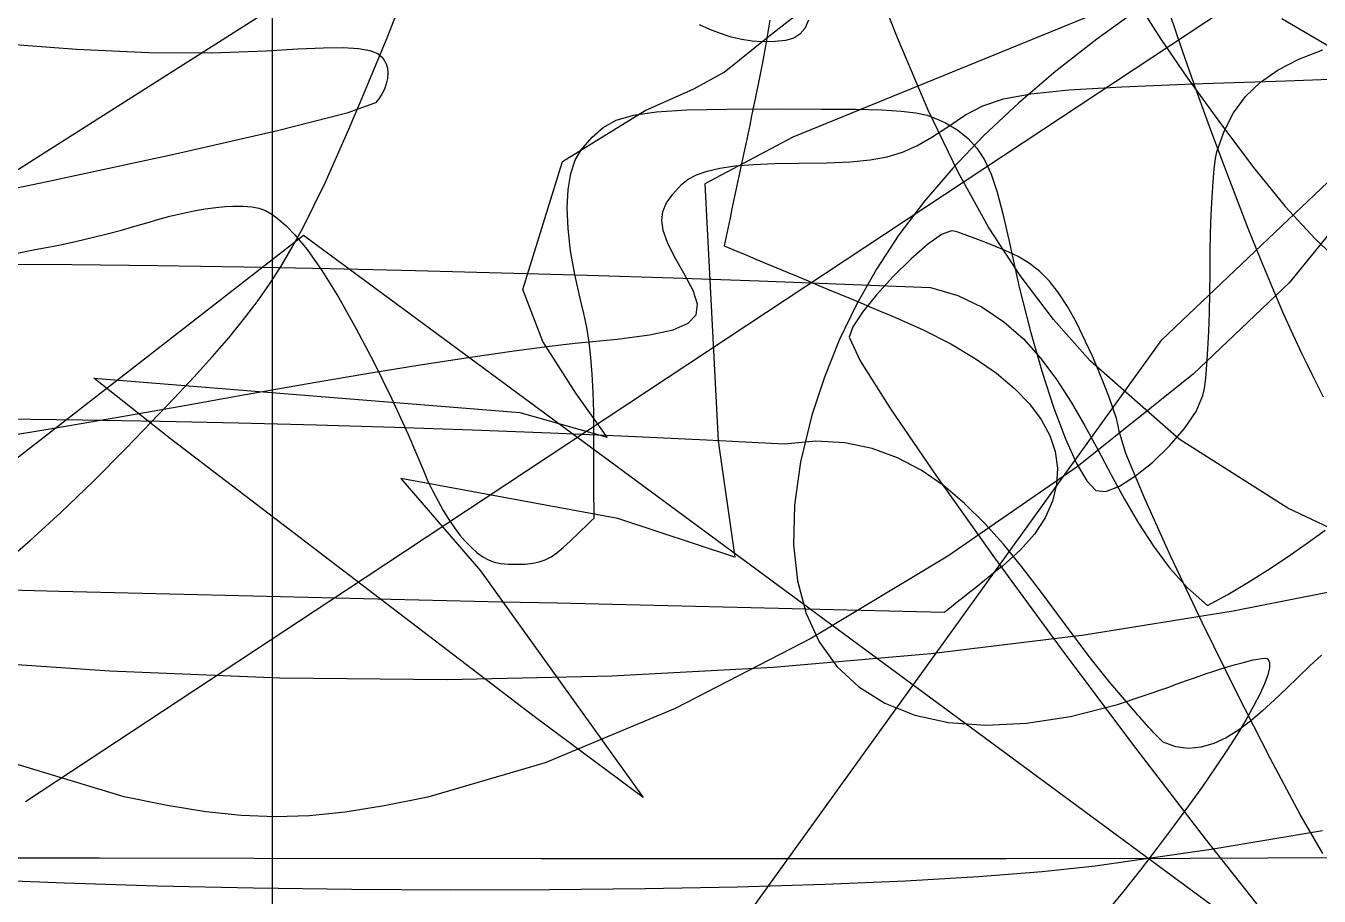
# Model space of a CAD drawing. Extents: x -75 to 75, y -75 to 75.
# Drawn here: x -5.25 to 22.84, y -53.59 to -34.69 of the extents above; entities that cross this region are included whole.
import ezdxf

# ---------------------------------------------------------------- set-up
doc = ezdxf.new("R2010")
doc.units = 0
for name, color, linetype in [('butterfly', 7, 'CONTINUOUS'), ('cat', 7, 'CONTINUOUS'), ('crosshair', 7, 'CONTINUOUS'), ('crown', 7, 'CONTINUOUS'), ('darth', 7, 'CONTINUOUS'), ('heart', 7, 'CONTINUOUS'), ('hellokitty', 7, 'CONTINUOUS'), ('ironman', 7, 'CONTINUOUS'), ('jackskellington', 7, 'CONTINUOUS'), ('nes', 7, 'CONTINUOUS'), ('skullbones', 7, 'CONTINUOUS'), ('star', 7, 'CONTINUOUS'), ('thundercats', 7, 'CONTINUOUS'), ('wolf', 7, 'CONTINUOUS')]:
    doc.layers.add(name, color=color, linetype=linetype)

msp = doc.modelspace()

# ---------------------------------------------------------------- linework, layer by layer
at = {"layer": 'butterfly', "color": 7}
for p, q in [((13.677216, -34.950225), (12.969547, -33.12337)), ((18.965021, -34.292684), (19.401541, -34.979243)), ((24.402195, -35.928272), (22.022627, -34.533163)), ((14.347443, -36.522276), (13.677216, -34.950225)), ((19.401541, -34.979243), (19.964002, -35.800634)), ((19.964002, -35.800634), (20.654218, -36.76041)), ((15.000914, -37.879607), (14.347443, -36.522276)), ((20.654218, -36.76041), (21.411909, -37.765369)), ((15.658318, -39.062299), (15.000914, -37.879607)), ((21.411909, -37.765369), (22.101575, -38.610337)), ((22.101575, -38.610337), (22.748524, -39.31699)), ((16.340343, -40.110447), (15.658318, -39.062299)), ((22.748524, -39.31699), (23.378069, -39.907007)), ((17.067677, -41.064126), (16.340343, -40.110447)), ((17.861009, -41.96343), (17.067677, -41.064126)), ((19.796123, -43.667166), (17.861009, -41.96343)), ((22.156997, -45.16654), (19.796123, -43.667166)), ((24.84939, -46.434361), (22.156997, -45.16654))]:
    msp.add_line(p, q, dxfattribs=at)
at = {"layer": 'cat', "color": 7}
for p, q in [((19.877006, -35.253049), (19.590708, -34.417373)), ((10.908997, -34.566414), (10.826636, -35.041803)), ((10.826636, -35.041803), (10.746911, -35.48187)), ((20.165601, -36.07376), (19.877006, -35.253049)), ((10.746911, -35.48187), (10.670423, -35.882224)), ((10.670423, -35.882224), (10.597776, -36.238507)), ((20.454966, -36.873358), (20.165601, -36.07376)), ((10.555082, -36.440183), (10.512384, -36.641865)), ((10.597776, -36.238507), (10.555082, -36.440183)), ((10.512384, -36.641865), (10.469687, -36.843552)), ((10.42699, -37.045237), (10.384295, -37.246921)), ((10.469687, -36.843552), (10.42699, -37.045237)), ((20.742296, -37.646102), (20.454966, -36.873358)), ((10.384295, -37.246921), (10.341598, -37.448606)), ((10.341598, -37.448606), (10.2989, -37.650293)), ((10.256206, -37.851977), (10.213508, -38.053651)), ((10.2989, -37.650293), (10.256206, -37.851977)), ((21.024225, -38.386422), (20.742296, -37.646102)), ((10.213508, -38.053651), (10.170814, -38.255338)), ((10.128116, -38.457022), (10.085419, -38.658707)), ((10.170814, -38.255338), (10.128116, -38.457022)), ((21.298373, -39.088421), (21.024225, -38.386422)), ((10.085419, -38.658707), (10.042724, -38.860391)), ((10.042724, -38.860391), (10.000027, -39.062076)), ((9.957332, -39.26376), (9.914635, -39.465448)), ((10.000027, -39.062076), (9.957332, -39.26376)), ((21.562361, -39.746242), (21.298373, -39.088421)), ((9.914635, -39.465448), (10.143091, -39.560856)), ((10.143091, -39.560856), (10.371558, -39.656365)), ((10.371558, -39.656365), (10.600023, -39.751776)), ((10.600023, -39.751776), (10.828479, -39.847286)), ((10.828479, -39.847286), (11.056946, -39.942697)), ((21.813815, -40.353988), (21.562361, -39.746242)), ((11.056946, -39.942697), (11.285402, -40.038206)), ((11.285402, -40.038206), (11.51387, -40.133614)), ((11.51387, -40.133614), (11.742326, -40.229127)), ((11.742326, -40.229127), (11.97079, -40.324535)), ((11.97079, -40.324535), (12.199246, -40.420044)), ((12.199246, -40.420044), (12.427714, -40.515557)), ((22.050357, -40.905805), (21.813815, -40.353988)), ((12.427714, -40.515557), (12.656181, -40.610965)), ((12.656181, -40.610965), (12.884637, -40.706376)), ((12.884637, -40.706376), (13.113102, -40.801885)), ((13.113102, -40.801885), (13.341561, -40.897395)), ((13.341561, -40.897395), (13.570025, -40.992806)), ((13.570025, -40.992806), (14.236606, -41.290294)), ((22.269604, -41.395791), (22.050357, -40.905805)), ((14.236606, -41.290294), (14.835064, -41.596849)), ((22.469197, -41.81808), (22.269604, -41.395791)), ((14.835064, -41.596849), (15.365238, -41.91171)), ((22.583717, -42.052302), (22.469197, -41.81808)), ((15.365238, -41.91171), (15.826945, -42.234127)), ((22.698238, -42.286538), (22.583717, -42.052302)), ((15.826945, -42.234127), (16.219996, -42.563375)), ((22.812749, -42.52076), (22.698238, -42.286538)), ((16.219996, -42.563375), (16.544215, -42.898684)), ((22.927272, -42.754993), (22.812749, -42.52076)), ((16.544215, -42.898684), (16.799412, -43.239326)), ((16.799412, -43.239326), (16.985416, -43.584549)), ((16.985416, -43.584549), (17.103478, -43.935399)), ((17.103478, -43.935399), (17.154067, -44.291882)), ((17.154067, -44.291882), (17.135666, -44.651738)), ((17.135666, -44.651738), (17.046932, -45.012675)), ((17.046932, -45.012675), (16.886486, -45.372415)), ((16.886486, -45.372415), (16.652911, -45.728678)), ((16.652911, -45.728678), (16.344778, -46.079184)), ((16.344778, -46.079184), (15.960693, -46.421667)), ((15.723637, -46.611069), (15.644618, -46.674202)), ((15.802654, -46.547933), (15.723637, -46.611069)), ((15.881673, -46.4848), (15.802654, -46.547933)), ((15.960693, -46.421667), (15.881673, -46.4848)), ((15.40756, -46.863604), (15.328543, -46.926737)), ((15.486579, -46.800471), (15.40756, -46.863604)), ((15.565599, -46.737338), (15.486579, -46.800471)), ((15.644618, -46.674202), (15.565599, -46.737338)), ((-4.527119, -46.972065), (-6.495871, -46.925422)), ((-3.325649, -47.000801), (-4.527119, -46.972065)), ((-2.124178, -47.029534), (-3.325649, -47.000801)), ((-0.92271, -47.058267), (-2.124178, -47.029534)), ((0.278758, -47.087003), (-0.92271, -47.058267)), ((1.480229, -47.115736), (0.278758, -47.087003)), ((2.681697, -47.144469), (1.480229, -47.115736)), ((3.883168, -47.173205), (2.681697, -47.144469)), ((5.084639, -47.201938), (3.883168, -47.173205)), ((15.012468, -47.179275), (14.933449, -47.242408)), ((15.091485, -47.116142), (15.012468, -47.179275)), ((15.170504, -47.053006), (15.091485, -47.116142)), ((15.249524, -46.989873), (15.170504, -47.053006)), ((15.328543, -46.926737), (15.249524, -46.989873)), ((6.286107, -47.230673), (5.084639, -47.201938)), ((7.487575, -47.259407), (6.286107, -47.230673)), ((8.689045, -47.288142), (7.487575, -47.259407)), ((9.890516, -47.316875), (8.689045, -47.288142)), ((11.091984, -47.345608), (9.890516, -47.316875)), ((12.293455, -47.374342), (11.091984, -47.345608)), ((13.494923, -47.403077), (12.293455, -47.374342)), ((14.696391, -47.43181), (13.494923, -47.403077)), ((14.77541, -47.368677), (14.696391, -47.43181)), ((14.85443, -47.305541), (14.77541, -47.368677)), ((14.933449, -47.242408), (14.85443, -47.305541))]:
    msp.add_line(p, q, dxfattribs=at)
at = {"layer": 'crosshair', "color": 7}
msp.add_open_spline([(0.09992, 74.90009), (0.09992, 24.966696), (0.09992, -24.966701), (0.09992, -74.900096)], degree=3, dxfattribs=at)
at = {"layer": 'crown', "color": 7}
for p, q in [((-3.652145, -52.768573), (-6.929647, -52.761687)), ((-0.289862, -52.772807), (-3.652145, -52.768573)), ((5.941538, -52.77831), (-0.289862, -52.772807)), ((11.367725, -52.781951), (5.941538, -52.77831)), ((16.046745, -52.781386), (11.367725, -52.781951)), ((20.036643, -52.773794), (16.046745, -52.781386)), ((23.395468, -52.756776), (20.036643, -52.773794))]:
    msp.add_line(p, q, dxfattribs=at)
at = {"layer": 'darth', "color": 7}
for p, q in [((9.601977, -34.765875), (9.38264, -34.662717)), ((9.83307, -34.855861), (9.601977, -34.765875)), ((11.665477, -34.742168), (11.561743, -34.869018)), ((11.746315, -34.564828), (11.665477, -34.742168)), ((-5.953352, -35.060278), (-4.151285, -35.193455)), ((10.068839, -34.93019), (9.83307, -34.855861)), ((10.302208, -34.986366), (10.068839, -34.93019)), ((10.526096, -35.021898), (10.302208, -34.986366)), ((10.733424, -35.034288), (10.526096, -35.021898)), ((11.020955, -35.028022), (10.733424, -35.034288)), ((11.248704, -35.003808), (11.020955, -35.028022)), ((11.425893, -34.953521), (11.248704, -35.003808)), ((11.561743, -34.869018), (11.425893, -34.953521)), ((-4.151285, -35.193455), (-2.575728, -35.265027)), ((-2.575728, -35.265027), (-1.208146, -35.27657)), ((-1.208146, -35.27657), (-0.030005, -35.229684)), ((-0.030005, -35.229684), (0.656093, -35.186199)), ((0.656093, -35.186199), (1.209151, -35.161928)), ((1.209151, -35.161928), (1.644185, -35.158485)), ((1.644185, -35.158485), (1.97621, -35.177479)), ((1.97621, -35.177479), (2.220243, -35.220515)), ((2.220243, -35.220515), (2.391299, -35.289219)), ((2.391299, -35.289219), (2.504393, -35.385214)), ((2.504393, -35.385214), (2.574542, -35.510112)), ((2.574542, -35.510112), (2.600865, -35.608562)), ((2.600865, -35.608562), (2.609387, -35.716329)), ((2.576866, -35.945826), (2.537743, -36.060563)), ((2.601067, -35.829915), (2.576866, -35.945826)), ((2.609387, -35.716329), (2.601067, -35.829915)), ((20.090744, -35.948781), (22.112891, -35.879394)), ((22.112891, -35.879394), (23.462724, -35.833648)), ((2.484658, -36.170627), (2.418571, -36.272524)), ((2.537743, -36.060563), (2.484658, -36.170627)), ((15.978913, -36.27326), (16.574683, -36.162725)), ((16.574683, -36.162725), (17.403803, -36.079261)), ((17.403803, -36.079261), (18.548436, -36.011674)), ((18.548436, -36.011674), (20.090744, -35.948781)), ((2.340442, -36.362756), (1.718399, -36.583806)), ((2.418571, -36.272524), (2.340442, -36.362756)), ((15.158777, -36.620272), (15.534332, -36.422045)), ((15.534332, -36.422045), (15.978913, -36.27326)), ((1.718399, -36.583806), (0.218506, -36.964987)), ((14.770086, -36.879126), (15.158777, -36.620272)), ((0.218506, -36.964987), (-2.002442, -37.473134)), ((14.42271, -37.108624), (14.770086, -36.879126)), ((13.78829, -37.429152), (14.102705, -37.290186)), ((14.102705, -37.290186), (14.42271, -37.108624)), ((-2.002442, -37.473134), (-4.787649, -38.075077)), ((12.660749, -37.643929), (13.089095, -37.600681)), ((13.089095, -37.600681), (13.457681, -37.530868)), ((13.457681, -37.530868), (13.78829, -37.429152)), ((9.315443, -37.920442), (9.543981, -37.840838)), ((9.543981, -37.840838), (9.822646, -37.777711)), ((9.822646, -37.777711), (10.156391, -37.730173)), ((10.156391, -37.730173), (10.550171, -37.697325)), ((10.550171, -37.697325), (11.008938, -37.678275)), ((11.008938, -37.678275), (11.537647, -37.672123)), ((11.537647, -37.672123), (12.15086, -37.66597)), ((12.15086, -37.66597), (12.660749, -37.643929)), ((-4.787649, -38.075077), (-7.980322, -38.737653)), ((8.797211, -38.339869), (8.988932, -38.132679)), ((8.988932, -38.132679), (9.132078, -38.017425)), ((9.132078, -38.017425), (9.315443, -37.920442)), ((8.661375, -38.5309), (8.797211, -38.339869)), ((8.558688, -38.915868), (8.581757, -38.718617)), ((8.581757, -38.718617), (8.661375, -38.5309)), ((8.592497, -39.135507), (8.558688, -38.915868)), ((8.683517, -39.390379), (8.592497, -39.135507)), ((14.636623, -39.219398), (14.330321, -39.43891)), ((14.849251, -39.137514), (14.636623, -39.219398)), ((14.899441, -39.146263), (14.849251, -39.137514)), ((14.986685, -39.171296), (14.899441, -39.146263)), ((15.106185, -39.210883), (14.986685, -39.171296)), ((15.253139, -39.263264), (15.106185, -39.210883)), ((15.422749, -39.326676), (15.253139, -39.263264)), ((8.832078, -39.693336), (8.683517, -39.390379)), ((14.330321, -39.43891), (13.967954, -39.756828)), ((15.610214, -39.399374), (15.422749, -39.326676)), ((15.810734, -39.479593), (15.610214, -39.399374)), ((16.01951, -39.565583), (15.810734, -39.479593)), ((16.296779, -39.695936), (16.01951, -39.565583)), ((9.038511, -40.057222), (8.832078, -39.693336)), ((13.967954, -39.756828), (13.587135, -40.133939)), ((16.545184, -39.846092), (16.296779, -39.695936)), ((16.770729, -40.022856), (16.545184, -39.846092)), ((9.238751, -40.432696), (9.038511, -40.057222)), ((13.587135, -40.133939), (13.225471, -40.531026)), ((16.979419, -40.233033), (16.770729, -40.022856)), ((9.333884, -40.731759), (9.238751, -40.432696)), ((17.177258, -40.48342), (16.979419, -40.233033)), ((13.225471, -40.531026), (12.920575, -40.90887)), ((17.370253, -40.780823), (17.177258, -40.48342)), ((9.135606, -41.147817), (9.305604, -40.966198)), ((9.305604, -40.966198), (9.333884, -40.731759)), ((12.920575, -40.90887), (12.710057, -41.228256)), ((17.564406, -41.132043), (17.370253, -40.780823)), ((8.805582, -41.288411), (9.135606, -41.147817)), ((12.710057, -41.228256), (12.631526, -41.449966)), ((17.765724, -41.543887), (17.564406, -41.132043)), ((6.672305, -41.581993), (7.592238, -41.493702)), ((7.592238, -41.493702), (8.297229, -41.399773)), ((8.297229, -41.399773), (8.805582, -41.288411)), ((12.631526, -41.449966), (12.868045, -41.961562)), ((17.910765, -41.863377), (17.765724, -41.543887)), ((4.407065, -41.883364), (5.353528, -41.744609)), ((5.353528, -41.744609), (6.120198, -41.642307)), ((6.120198, -41.642307), (6.672305, -41.581993)), ((2.113846, -42.248125), (3.315581, -42.053047)), ((3.315581, -42.053047), (4.407065, -41.883364)), ((12.868045, -41.961562), (13.525107, -43.003123)), ((18.046194, -42.177047), (17.910765, -41.863377)), ((0.836631, -42.463065), (2.113846, -42.248125)), ((18.169037, -42.47692), (18.046194, -42.177047)), ((-0.481293, -42.69234), (0.836631, -42.463065)), ((18.276317, -42.75501), (18.169037, -42.47692)), ((-3.167566, -43.173777), (-1.805155, -42.93042)), ((-1.805155, -42.93042), (-0.481293, -42.69234)), ((18.365059, -43.00334), (18.276317, -42.75501)), ((-4.595975, -43.418179), (-3.167566, -43.173777)), ((13.525107, -43.003123), (14.523964, -44.46557)), ((18.432288, -43.213923), (18.365059, -43.00334)), ((18.475027, -43.37878), (18.432288, -43.213923)), ((-6.047864, -43.657035), (-4.595975, -43.418179)), ((18.490301, -43.489931), (18.475027, -43.37878)), ((18.637903, -43.975963), (18.490301, -43.489931)), ((19.033645, -44.924576), (18.637903, -43.975963)), ((14.523964, -44.46557), (15.785872, -46.239825)), ((19.611469, -46.19892), (19.033645, -44.924576)), ((15.785872, -46.239825), (17.232085, -48.216814)), ((20.305319, -47.66214), (19.611469, -46.19892)), ((21.049136, -49.17738), (20.305319, -47.66214)), ((17.232085, -48.216814), (18.783857, -50.287459)), ((21.776863, -50.60779), (21.049136, -49.17738)), ((18.783857, -50.287459), (20.362443, -52.34268)), ((22.422442, -51.816511), (21.776863, -50.60779)), ((22.919816, -52.666697), (22.422442, -51.816511)), ((20.362443, -52.34268), (21.889097, -54.273405))]:
    msp.add_line(p, q, dxfattribs=at)
at = {"layer": 'heart', "color": 7}
for p, q in [((19.420432, -41.508697), (23.874251, -37.275364)), ((7.963973, -57.410169), (19.420432, -41.508697))]:
    msp.add_line(p, q, dxfattribs=at)
at = {"layer": 'hellokitty', "color": 7}
for p, q in [((20.971225, -47.396149), (24.100491, -46.772345)), ((17.735277, -47.912432), (20.971225, -47.396149)), ((14.401495, -48.320271), (17.735277, -47.912432)), ((-7.160093, -48.438141), (-3.425162, -48.700405)), ((10.97873, -48.618741), (14.401495, -48.320271)), ((-3.425162, -48.700405), (0.265036, -48.84867)), ((0.265036, -48.84867), (3.90165, -48.883864)), ((3.90165, -48.883864), (7.475832, -48.806913)), ((7.475832, -48.806913), (10.97873, -48.618741)), ((22.912092, -52.172523), (20.490854, -52.578214)), ((20.490854, -52.578214), (17.970331, -52.939191)), ((16.820561, -53.065381), (15.438145, -53.174084)), ((17.970331, -52.939191), (16.820561, -53.065381)), ((-4.411588, -53.310931), (-6.322123, -53.230755)), ((-2.395201, -53.3742), (-4.411588, -53.310931)), ((12.098466, -53.339238), (10.202747, -53.395793)), ((13.853856, -53.265352), (12.098466, -53.339238)), ((15.438145, -53.174084), (13.853856, -53.265352)), ((-0.303735, -53.42051), (-2.395201, -53.3742)), ((1.832038, -53.449807), (-0.303735, -53.42051)), ((3.981345, -53.462027), (1.832038, -53.449807)), ((6.113414, -53.457145), (3.981345, -53.462027)), ((8.197472, -53.435075), (6.113414, -53.457145)), ((10.202747, -53.395793), (8.197472, -53.435075))]:
    msp.add_line(p, q, dxfattribs=at)
at = {"layer": 'ironman', "color": 7}
for p, q in [((-6.11759, -39.861013), (-4.250569, -39.874701)), ((-4.250569, -39.874701), (-2.383556, -39.896121)), ((-2.383556, -39.896121), (-0.516684, -39.924863)), ((-0.516684, -39.924863), (1.349916, -39.960499)), ((1.349916, -39.960499), (3.216114, -40.002607)), ((3.216114, -40.002607), (5.081777, -40.050768)), ((5.081777, -40.050768), (6.946774, -40.104557)), ((6.946774, -40.104557), (8.810974, -40.163555)), ((8.810974, -40.163555), (10.674245, -40.22734)), ((10.674245, -40.22734), (12.536456, -40.295494)), ((12.536456, -40.295494), (14.397476, -40.367593)), ((14.397476, -40.367593), (14.992468, -40.545755)), ((14.992468, -40.545755), (15.521355, -40.797573)), ((15.521355, -40.797573), (15.99204, -41.114517)), ((15.99204, -41.114517), (16.412426, -41.488061)), ((16.412426, -41.488061), (16.790419, -41.909667)), ((16.790419, -41.909667), (17.133921, -42.370812)), ((17.133921, -42.370812), (17.450834, -42.86296)), ((17.450834, -42.86296), (17.749064, -43.377587)), ((-4.018682, -43.250733), (-5.713146, -43.231316)), ((-2.32431, -43.278871), (-4.018682, -43.250733)), ((-0.630064, -43.315359), (-2.32431, -43.278871)), ((1.064021, -43.359829), (-0.630064, -43.315359)), ((2.75791, -43.411908), (1.064021, -43.359829)), ((4.451568, -43.471225), (2.75791, -43.411908)), ((6.14496, -43.537406), (4.451568, -43.471225)), ((17.749064, -43.377587), (18.036514, -43.906155)), ((7.838051, -43.610084), (6.14496, -43.537406)), ((9.530805, -43.688889), (7.838051, -43.610084)), ((11.223189, -43.773443), (9.530805, -43.688889)), ((11.903947, -43.710366), (11.223189, -43.773443)), ((12.537577, -43.744634), (11.903947, -43.710366)), ((13.127993, -43.867183), (12.537577, -43.744634)), ((13.679109, -44.068952), (13.127993, -43.867183)), ((14.194839, -44.340879), (13.679109, -44.068952)), ((18.036514, -43.906155), (18.321087, -44.440139)), ((14.679098, -44.673898), (14.194839, -44.340879)), ((18.321087, -44.440139), (18.610687, -44.971008)), ((15.135799, -45.058948), (14.679098, -44.673898)), ((15.568856, -45.486966), (15.135799, -45.058948)), ((18.610687, -44.971008), (18.913217, -45.490232)), ((15.982184, -45.948888), (15.568856, -45.486966)), ((18.913217, -45.490232), (19.23658, -45.98928)), ((22.556085, -45.935451), (22.970338, -45.641189)), ((16.379696, -46.435653), (15.982184, -45.948888)), ((19.23658, -45.98928), (19.588681, -46.45962)), ((22.139075, -46.225099), (22.556085, -45.935451)), ((21.717669, -46.507259), (22.139075, -46.225099)), ((16.765306, -46.938195), (16.379696, -46.435653)), ((19.588681, -46.45962), (19.977423, -46.892724)), ((21.290231, -46.779053), (21.717669, -46.507259)), ((19.977423, -46.892724), (20.410709, -47.28006)), ((20.855124, -47.037614), (21.290231, -46.779053)), ((17.142928, -47.447451), (16.765306, -46.938195)), ((20.410709, -47.28006), (20.855124, -47.037614)), ((17.516477, -47.954362), (17.142928, -47.447451)), ((17.889866, -48.449862), (17.516477, -47.954362)), ((18.267009, -48.924887), (17.889866, -48.449862)), ((22.888559, -48.360118), (22.636967, -48.590228)), ((22.38322, -48.833456), (22.127315, -49.082348)), ((22.636967, -48.590228), (22.38322, -48.833456)), ((18.651821, -49.370375), (18.267009, -48.924887)), ((22.127315, -49.082348), (21.869249, -49.329453)), ((18.70032, -49.426032), (18.651821, -49.370375)), ((18.748725, -49.48189), (18.70032, -49.426032)), ((21.869249, -49.329453), (21.609019, -49.567321)), ((18.797057, -49.537832), (18.748725, -49.48189)), ((18.845384, -49.593794), (18.797057, -49.537832)), ((18.89377, -49.64971), (18.845384, -49.593794)), ((18.942283, -49.70552), (18.89377, -49.64971)), ((18.990988, -49.761157), (18.942283, -49.70552)), ((21.609019, -49.567321), (21.346622, -49.788499)), ((19.039952, -49.816554), (18.990988, -49.761157)), ((19.089241, -49.871653), (19.039952, -49.816554)), ((19.138921, -49.926381), (19.089241, -49.871653)), ((19.189059, -49.980678), (19.138921, -49.926381)), ((19.239721, -50.034481), (19.189059, -49.980678)), ((21.082056, -49.985532), (20.815317, -50.150971)), ((21.346622, -49.788499), (21.082056, -49.985532)), ((19.290973, -50.087722), (19.239721, -50.034481)), ((19.342881, -50.140337), (19.290973, -50.087722)), ((19.395513, -50.192263), (19.342881, -50.140337)), ((19.448932, -50.243432), (19.395513, -50.192263)), ((19.726578, -50.347742), (19.448932, -50.243432)), ((20.815317, -50.150971), (20.546403, -50.277367)), ((20.002036, -50.383197), (19.726578, -50.347742)), ((20.27531, -50.357261), (20.002036, -50.383197)), ((20.546403, -50.277367), (20.27531, -50.357261))]:
    msp.add_line(p, q, dxfattribs=at)
at = {"layer": 'jackskellington', "color": 7}
for p, q in [((22.394893, -35.40865), (22.91878, -35.20624)), ((21.559106, -35.913317), (21.943095, -35.643168)), ((21.943095, -35.643168), (22.394893, -35.40865)), ((21.238646, -36.222613), (21.559106, -35.913317)), ((20.977434, -36.574583), (21.238646, -36.222613)), ((9.106147, -36.514876), (9.974751, -36.496617)), ((9.974751, -36.496617), (11.088332, -36.492383)), ((11.088332, -36.492383), (12.031971, -36.494077)), ((12.031971, -36.494077), (12.770259, -36.500568)), ((12.770259, -36.500568), (13.335985, -36.514763)), ((7.285878, -36.893322), (7.572385, -36.73635)), ((7.572385, -36.73635), (7.944745, -36.626467)), ((7.944745, -36.626467), (8.442739, -36.555401)), ((8.442739, -36.555401), (9.106147, -36.514876)), ((13.335985, -36.514763), (13.761939, -36.539401)), ((13.761939, -36.539401), (14.08091, -36.57725)), ((14.08091, -36.57725), (14.325687, -36.631053)), ((14.325687, -36.631053), (14.52906, -36.703553)), ((14.52906, -36.703553), (14.723818, -36.797508)), ((20.77119, -36.972742), (20.977434, -36.574583)), ((7.045442, -37.105652), (7.285878, -36.893322)), ((14.723818, -36.797508), (14.988101, -36.953887)), ((14.988101, -36.953887), (15.212129, -37.130818)), ((20.615634, -37.420615), (20.77119, -36.972742)), ((6.811296, -37.381609), (7.045442, -37.105652)), ((15.212129, -37.130818), (15.402784, -37.341031)), ((15.402784, -37.341031), (15.566944, -37.597261)), ((6.586652, -37.894373), (6.68055, -37.605648)), ((6.68055, -37.605648), (6.811296, -37.381609)), ((15.566944, -37.597261), (15.711491, -37.912235)), ((20.558766, -37.791257), (20.586246, -37.569329)), ((20.586246, -37.569329), (20.615634, -37.420615)), ((6.529627, -38.241563), (6.586652, -37.894373)), ((15.711491, -37.912235), (15.843307, -38.29869)), ((20.533798, -38.075602), (20.558766, -37.791257)), ((20.511948, -38.411548), (20.533798, -38.075602)), ((6.509499, -38.641), (6.529627, -38.241563)), ((15.843307, -38.29869), (15.96927, -38.769352)), ((20.493827, -38.788295), (20.511948, -38.411548)), ((-1.859487, -38.761405), (-1.600656, -38.707602)), ((-1.600656, -38.707602), (-1.352813, -38.663163)), ((-1.352813, -38.663163), (-1.123641, -38.629579)), ((-1.123641, -38.629579), (-0.920822, -38.608327)), ((-0.920822, -38.608327), (-0.752039, -38.600905)), ((-0.752039, -38.600905), (-0.528485, -38.604433)), ((-0.528485, -38.604433), (-0.343725, -38.618544)), ((-0.343725, -38.618544), (-0.186255, -38.648586)), ((-0.186255, -38.648586), (-0.04457, -38.699875)), ((-0.04457, -38.699875), (0.092834, -38.777731)), ((6.526292, -39.086463), (6.509499, -38.641)), ((-2.88195, -39.041564), (-2.625086, -38.964094)), ((-2.625086, -38.964094), (-2.379385, -38.891139)), ((-2.379385, -38.891139), (-2.121624, -38.823079)), ((-2.121624, -38.823079), (-1.859487, -38.761405)), ((0.092834, -38.777731), (0.237462, -38.887476)), ((0.237462, -38.887476), (0.400818, -39.034435)), ((0.400818, -39.034435), (0.594406, -39.223933)), ((15.96927, -38.769352), (16.096262, -39.336955)), ((20.480037, -39.195034), (20.493827, -38.788295)), ((-4.139051, -39.362911), (-3.810181, -39.285649)), ((-3.810181, -39.285649), (-3.484424, -39.204742)), ((-3.484424, -39.204742), (-3.171705, -39.122581)), ((-3.171705, -39.122581), (-2.88195, -39.041564)), ((0.594406, -39.223933), (0.862283, -39.542014)), ((6.580031, -39.571738), (6.526292, -39.086463)), ((20.471187, -39.62096), (20.480037, -39.195034)), ((-5.548383, -39.643044), (-5.045081, -39.548796)), ((-5.045081, -39.548796), (-4.766427, -39.496881)), ((-4.766427, -39.496881), (-4.461109, -39.434118)), ((-4.461109, -39.434118), (-4.139051, -39.362911)), ((0.862283, -39.542014), (1.181395, -40.00388)), ((6.670741, -40.090604), (6.580031, -39.571738)), ((16.096262, -39.336955), (16.325315, -40.361021)), ((20.467885, -40.055267), (20.471187, -39.62096)), ((1.181395, -40.00388), (1.537649, -40.583646)), ((6.798445, -40.636839), (6.670741, -40.090604)), ((20.464416, -40.490154), (20.467885, -40.055267)), ((16.325315, -40.361021), (16.569362, -41.32372)), ((1.537649, -40.583646), (1.91695, -41.255422)), ((6.871076, -40.937239), (6.798445, -40.636839)), ((20.455103, -40.917749), (20.464416, -40.490154)), ((6.931878, -41.241972), (6.871076, -40.937239)), ((20.440585, -41.327126), (20.455103, -40.917749)), ((1.91695, -41.255422), (2.305204, -41.993329)), ((6.981536, -41.558032), (6.931878, -41.241972)), ((7.020741, -41.892409), (6.981536, -41.558032)), ((16.569362, -41.32372), (16.821978, -42.206587)), ((20.421502, -41.707364), (20.440585, -41.327126)), ((20.398486, -42.047538), (20.421502, -41.707364)), ((2.305204, -41.993329), (2.688317, -42.771478)), ((7.050182, -42.252101), (7.020741, -41.892409)), ((20.372183, -42.336726), (20.398486, -42.047538)), ((7.070544, -42.644102), (7.050182, -42.252101)), ((16.821978, -42.206587), (17.076737, -42.991154)), ((20.343227, -42.564005), (20.372183, -42.336726)), ((7.082519, -43.0754), (7.070544, -42.644102)), ((20.312258, -42.718448), (20.343227, -42.564005)), ((2.688317, -42.771478), (3.052193, -43.563986)), ((20.162323, -43.060761), (20.312258, -42.718448)), ((7.086794, -43.552993), (7.082519, -43.0754)), ((17.076737, -42.991154), (17.327215, -43.658951)), ((19.909705, -43.434198), (20.162323, -43.060761)), ((19.585672, -43.81106), (19.909705, -43.434198)), ((3.052193, -43.563986), (3.38274, -44.344965)), ((7.087105, -43.78119), (7.086794, -43.552993)), ((7.087415, -44.009389), (7.087105, -43.78119)), ((17.327215, -43.658951), (17.566989, -44.191513)), ((19.221494, -44.163638), (19.585672, -43.81106)), ((7.087726, -44.237585), (7.087415, -44.009389)), ((3.38274, -44.344965), (3.475153, -44.559835)), ((7.088036, -44.465785), (7.087726, -44.237585)), ((17.566989, -44.191513), (17.789632, -44.570368)), ((18.848441, -44.464232), (19.221494, -44.163638)), ((3.475153, -44.559835), (3.580584, -44.780372)), ((7.088347, -44.693981), (7.088036, -44.465785)), ((17.789632, -44.570368), (17.98872, -44.777053)), ((18.497781, -44.685133), (18.848441, -44.464232)), ((3.580584, -44.780372), (3.695349, -45.000311)), ((7.088657, -44.92218), (7.088347, -44.693981)), ((7.088968, -45.150377), (7.088657, -44.92218)), ((17.98872, -44.777053), (18.200784, -44.798643)), ((18.200784, -44.798643), (18.497781, -44.685133)), ((3.695349, -45.000311), (3.815769, -45.213391)), ((3.815769, -45.213391), (3.938162, -45.413351)), ((7.089278, -45.378576), (7.088968, -45.150377)), ((3.938162, -45.413351), (4.058845, -45.593926)), ((6.960017, -45.503857), (7.024647, -45.441218)), ((7.024647, -45.441218), (7.089278, -45.378576)), ((4.058845, -45.593926), (4.174137, -45.748854)), ((4.174137, -45.748854), (4.280356, -45.871872)), ((6.636865, -45.817065), (6.701495, -45.754423)), ((6.701495, -45.754423), (6.766126, -45.691783)), ((6.766126, -45.691783), (6.830756, -45.629141)), ((6.830756, -45.629141), (6.895387, -45.566499)), ((6.895387, -45.566499), (6.960017, -45.503857)), ((4.280356, -45.871872), (4.425161, -46.017691)), ((4.425161, -46.017691), (4.554549, -46.133526)), ((6.284438, -46.134325), (6.420572, -46.021233)), ((6.420572, -46.021233), (6.572234, -45.879707)), ((6.572234, -45.879707), (6.636865, -45.817065)), ((4.554549, -46.133526), (4.675737, -46.222629)), ((4.675737, -46.222629), (4.795942, -46.288246)), ((4.795942, -46.288246), (4.922383, -46.333627)), ((4.922383, -46.333627), (5.062278, -46.362022)), ((5.758599, -46.361316), (5.900911, -46.332481)), ((5.900911, -46.332481), (6.031436, -46.287004)), ((6.031436, -46.287004), (6.157002, -46.221935)), ((6.157002, -46.221935), (6.284438, -46.134325)), ((5.062278, -46.362022), (5.222844, -46.376669)), ((5.222844, -46.376669), (5.411299, -46.380846)), ((5.411299, -46.380846), (5.597671, -46.376443)), ((5.597671, -46.376443), (5.758599, -46.361316))]:
    msp.add_line(p, q, dxfattribs=at)
at = {"layer": 'nes', "color": 7}
for p, q in [((-4.394416, -37.154903), (4.108486, -31.753296)), ((24.58234, -31.825178), (16.837726, -36.945282)), ((16.837726, -36.945282), (9.125371, -42.044744)), ((-11.831158, -41.860433), (-4.394416, -37.154903)), ((9.125371, -42.044744), (1.690602, -46.956554)), ((1.690602, -46.956554), (-5.258445, -51.538841))]:
    msp.add_line(p, q, dxfattribs=at)
at = {"layer": 'skullbones', "color": 7}
for p, q in [((23.70499, -38.393932), (22.188033, -40.267994)), ((22.188033, -40.267994), (20.098749, -42.255527)), ((20.098749, -42.255527), (17.578833, -44.265113)), ((17.578833, -44.265113), (14.769976, -46.205323)), ((14.769976, -46.205323), (11.813871, -47.984743)), ((11.813871, -47.984743), (8.852211, -49.511943)), ((8.852211, -49.511943), (6.026689, -50.695504)), ((-3.116652, -51.433572), (-6.016568, -50.558835)), ((6.026689, -50.695504), (3.478997, -51.444006)), ((-3.116644, -51.433558), (-3.116654, -51.433555)), ((-3.116654, -51.433555), (-3.116652, -51.433572)), ((-3.116634, -51.433558), (-3.116644, -51.433558)), ((-3.116624, -51.433558), (-3.116634, -51.433558)), ((-3.116614, -51.433561), (-3.116624, -51.433558)), ((-3.116604, -51.433561), (-3.116614, -51.433561)), ((-3.116594, -51.433563), (-3.116604, -51.433561)), ((-3.116585, -51.433563), (-3.116594, -51.433563)), ((-2.179285, -51.62373), (-3.116585, -51.433563)), ((-1.34161, -51.759829), (-2.179285, -51.62373)), ((2.531567, -51.63119), (1.686655, -51.764624)), ((3.478997, -51.444006), (2.531567, -51.63119)), ((-0.569869, -51.841916), (-1.34161, -51.759829)), ((0.169628, -51.870026), (-0.569869, -51.841916)), ((0.910573, -51.844259), (0.169628, -51.870026)), ((1.686655, -51.764624), (0.910573, -51.844259))]:
    msp.add_line(p, q, dxfattribs=at)
at = {"layer": 'star', "color": 7}
for p, q in [((0.780248, -39.238586), (-45.095722, -74.904165)), ((47.49093, -73.695492), (0.780248, -39.238586))]:
    msp.add_line(p, q, dxfattribs=at)
at = {"layer": 'thundercats', "color": 7}
for p, q in [((2.608935, -34.913282), (3.113965, -33.624565)), ((18.964094, -34.290971), (18.005268, -34.979348)), ((2.054853, -36.252381), (2.608935, -34.913282)), ((18.005268, -34.979348), (17.119309, -35.670019)), ((17.119309, -35.670019), (16.304193, -36.364982)), ((1.765787, -36.929195), (2.054853, -36.252381)), ((16.304193, -36.364982), (15.557899, -37.066245)), ((1.498625, -37.540458), (1.765787, -36.929195)), ((15.557899, -37.066245), (14.878403, -37.775806)), ((1.247776, -38.094463), (1.498625, -37.540458)), ((14.878403, -37.775806), (14.263684, -38.495667)), ((1.007653, -38.599499), (1.247776, -38.094463)), ((0.772666, -39.063865), (1.007653, -38.599499)), ((14.263684, -38.495667), (13.711719, -39.227828)), ((0.537228, -39.495851), (0.772666, -39.063865)), ((13.711719, -39.227828), (13.220485, -39.974291)), ((0.295749, -39.903747), (0.537228, -39.495851)), ((0.04264, -40.295853), (0.295749, -39.903747)), ((13.220485, -39.974291), (12.78796, -40.737056)), ((-0.227686, -40.680454), (0.04264, -40.295853)), ((-0.52082, -41.065848), (-0.227686, -40.680454)), ((12.78796, -40.737056), (12.412121, -41.518126)), ((-0.842349, -41.460324), (-0.52082, -41.065848)), ((-1.197862, -41.872179), (-0.842349, -41.460324)), ((12.412121, -41.518126), (12.090946, -42.319504)), ((-1.592949, -42.309706), (-1.197862, -41.872179)), ((-2.033197, -42.781192), (-1.592949, -42.309706)), ((12.090946, -42.319504), (11.822412, -43.143187)), ((-2.524196, -43.294938), (-2.033197, -42.781192)), ((11.822412, -43.143187), (11.575891, -44.155574)), ((-3.071534, -43.85923), (-2.524196, -43.294938)), ((-3.788849, -44.581315), (-3.071534, -43.85923)), ((11.575891, -44.155574), (11.443243, -45.095025)), ((-4.481362, -45.248965), (-3.788849, -44.581315)), ((11.443243, -45.095025), (11.420902, -45.958808)), ((-5.153745, -45.864944), (-4.481362, -45.248965)), ((-5.810673, -46.432007), (-5.153745, -45.864944)), ((11.420902, -45.958808), (11.505307, -46.744193)), ((11.505307, -46.744193), (11.692892, -47.44845)), ((11.692892, -47.44845), (11.980092, -48.068848)), ((11.980092, -48.068848), (12.363344, -48.60266)), ((20.868317, -48.605014), (21.022096, -48.559909)), ((21.022096, -48.559909), (21.163774, -48.520734)), ((21.163774, -48.520734), (21.292236, -48.487804)), ((21.292236, -48.487804), (21.406366, -48.461445)), ((21.406366, -48.461445), (21.505047, -48.441971)), ((21.505047, -48.441971), (21.587165, -48.429695)), ((21.587165, -48.429695), (21.651604, -48.424925)), ((21.651604, -48.424925), (21.697248, -48.428001)), ((21.697248, -48.428001), (21.722981, -48.439234)), ((21.722981, -48.439234), (21.758564, -48.514333)), ((21.758564, -48.514333), (21.757802, -48.630154)), ((12.363344, -48.60266), (12.839081, -49.047149)), ((19.95696, -48.908284), (20.154507, -48.838321)), ((20.154507, -48.838321), (20.345532, -48.772696)), ((20.345532, -48.772696), (20.528919, -48.711725)), ((20.528919, -48.711725), (20.703553, -48.655724)), ((20.703553, -48.655724), (20.868317, -48.605014)), ((21.72182, -48.78488), (21.65175, -48.976701)), ((21.757802, -48.630154), (21.72182, -48.78488)), ((12.839081, -49.047149), (13.403741, -49.399591)), ((18.459453, -49.428296), (19.546762, -49.059939)), ((19.546762, -49.059939), (19.754007, -48.982263)), ((19.754007, -48.982263), (19.95696, -48.908284)), ((21.65175, -48.976701), (21.548722, -49.203799)), ((13.403741, -49.399591), (14.053759, -49.657251)), ((17.436115, -49.685488), (18.459453, -49.428296)), ((21.548722, -49.203799), (21.413867, -49.464361)), ((14.053759, -49.657251), (14.785569, -49.817401)), ((16.480312, -49.83425), (17.436115, -49.685488)), ((21.413867, -49.464361), (21.248315, -49.756571)), ((14.785569, -49.817401), (15.595608, -49.877311)), ((15.595608, -49.877311), (16.480312, -49.83425)), ((21.248315, -49.756571), (21.053196, -50.078617)), ((21.053196, -50.078617), (20.829639, -50.428686)), ((20.829639, -50.428686), (20.578776, -50.804959)), ((20.578776, -50.804959), (20.301737, -51.205627)), ((20.301737, -51.205627), (19.99965, -51.62887)), ((19.99965, -51.62887), (19.673648, -52.072879)), ((19.673648, -52.072879), (19.324859, -52.535839)), ((19.324859, -52.535839), (18.954414, -53.015933)), ((18.954414, -53.015933), (18.563443, -53.511348)), ((18.563443, -53.511348), (18.080061, -54.099446))]:
    msp.add_line(p, q, dxfattribs=at)
at = {"layer": 'wolf', "color": 7}
for p, q in [((10.877181, -34.918825), (15.818367, -31.055598)), ((20.788794, -33.273198), (11.408998, -37.104024)), ((9.912334, -35.696883), (10.877181, -34.918825)), ((9.253585, -36.05526), (9.912334, -35.696883)), ((8.203045, -36.527345), (9.253585, -36.05526)), ((6.405816, -37.633193), (8.203045, -36.527345)), ((11.408998, -37.104024), (9.496337, -38.11638)), ((5.540271, -40.412456), (6.405816, -37.633193)), ((9.496337, -38.11638), (9.787493, -43.698586)), ((5.978838, -41.540385), (5.540271, -40.412456)), ((6.696175, -42.663), (5.978838, -41.540385)), ((-2.104399, -43.654145), (-3.770954, -42.342802)), ((-3.770954, -42.342802), (5.479387, -43.088746)), ((7.376971, -43.619522), (6.696175, -42.663)), ((5.479387, -43.088746), (7.376971, -43.619522)), ((5.789805, -49.687898), (-2.104399, -43.654145)), ((9.787493, -43.698586), (10.147567, -46.230012)), ((7.603879, -45.38737), (2.895263, -44.518823)), ((2.895263, -44.518823), (4.62501, -46.52746)), ((10.147567, -46.230012), (7.603879, -45.38737)), ((4.62501, -46.52746), (8.158066, -51.444655)), ((8.158066, -51.444655), (5.789805, -49.687898))]:
    msp.add_line(p, q, dxfattribs=at)

doc.saveas('drawing.dxf')
